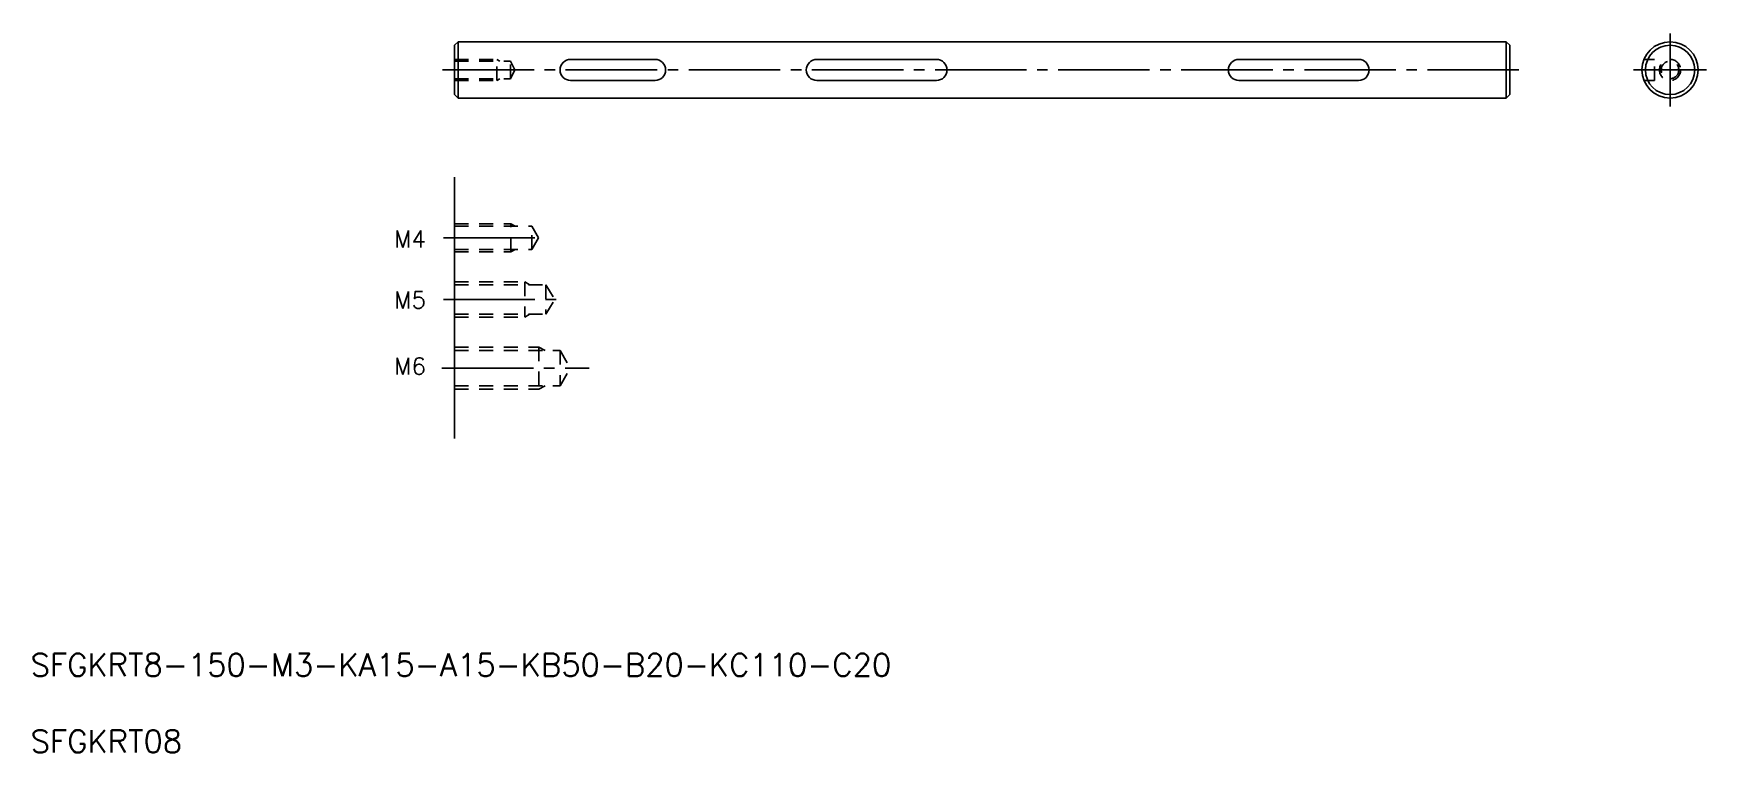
# Model space of a CAD drawing. Extents: x 19 to 257, y 34 to 136.
import ezdxf

# ---------------------------------------------------------------- set-up
doc = ezdxf.new("R2010")
doc.units = 0
doc.linetypes.add('CENTER', pattern=[17.5, 13, -1.5, 1.5, -1.5])
doc.linetypes.add('DASHED', pattern=[3.5, 2, -1.5])
doc.layers.get('0').update_dxf_attribs({"linetype": 'CONTINUOUS'})
doc.layers.add('CENTER', color=1, linetype='CENTER')
doc.styles.get("Standard").update_dxf_attribs({"font": 'txt.shx', "bigfont": '@extfont2.shx'})

msp = doc.modelspace()

# ---------------------------------------------------------------- linework, layer by layer
at = {"color": 7, "linetype": 'CONTINUOUS'}
for p, q in [((78.58, 134.32), (79.08, 134.82)), ((78.58, 134.32), (78.58, 127.32)), ((79.08, 134.82), (79.08, 126.82)), ((79.08, 134.82), (228.08, 134.82)), ((228.08, 134.82), (228.08, 126.82)), ((228.08, 134.82), (228.58, 134.32)), ((228.58, 134.32), (228.58, 127.32)), ((95.08, 132.32), (107.08, 132.32)), ((130.08, 132.32), (147.08, 132.32)), ((190.08, 132.32), (207.08, 132.32)), ((95.08, 129.32), (107.08, 129.32)), ((130.08, 129.32), (147.08, 129.32)), ((190.08, 129.32), (207.08, 129.32)), ((78.58, 127.32), (79.08, 126.82)), ((79.08, 126.82), (228.08, 126.82)), ((228.58, 127.32), (228.08, 126.82)), ((78.58, 115.56), (78.58, 78.4)), ((78.58, 108.95), (78.58, 104.95)), ((78.58, 100.66), (78.58, 95.66)), ((78.58, 91.41), (78.58, 85.41))]:
    msp.add_line(p, q, dxfattribs=at)
for p, q in [((83.83, 134.82), (83.83, 134.82)), ((88.58, 134.82), (88.58, 134.82)), ((128.58, 134.82), (128.58, 134.82)), ((188.58, 134.82), (188.58, 134.82))]:
    msp.add_line(p, q)
at = {"color": 3, "linetype": 'DASHED'}
for p, q in [((78.58, 132.32), (84.58, 132.32)), ((78.58, 132.07), (86.56, 132.07)), ((84.58, 129.32), (84.58, 132.32)), ((84.58, 132.32), (85.02, 132.07)), ((86.56, 132.07), (87.15, 130.82)), ((86.56, 129.57), (86.56, 132.07)), ((86.56, 129.57), (87.15, 130.82)), ((247.64, 132.32), (249.15, 132.32)), ((249.15, 129.32), (249.15, 132.32)), ((78.58, 129.57), (86.56, 129.57)), ((78.58, 129.32), (84.58, 129.32)), ((84.58, 129.32), (85.02, 129.57)), ((247.64, 129.32), (249.15, 129.32)), ((78.58, 108.95), (86.58, 108.95)), ((78.58, 108.6), (89.58, 108.6)), ((86.58, 108.95), (87.19, 108.6)), ((86.58, 104.95), (86.58, 108.95)), ((89.58, 108.6), (90.54, 106.95)), ((89.58, 105.3), (89.58, 108.6)), ((78.58, 105.3), (89.58, 105.3)), ((78.58, 104.95), (86.58, 104.95)), ((86.58, 104.95), (87.19, 105.3)), ((89.58, 105.3), (90.54, 106.95)), ((78.58, 100.66), (88.58, 100.66)), ((78.58, 100.26), (91.58, 100.26)), ((88.58, 100.66), (88.58, 95.66)), ((88.58, 100.66), (89.19, 100.31)), ((91.58, 100.26), (91.58, 96.06)), ((91.58, 100.26), (92.8, 98.16)), ((91.58, 96.06), (92.8, 98.16)), ((78.58, 96.06), (91.58, 96.06)), ((78.58, 95.66), (88.58, 95.66)), ((88.58, 95.66), (89.19, 96.01)), ((78.58, 91.41), (90.58, 91.41)), ((78.58, 90.91), (93.58, 90.91)), ((90.58, 91.41), (90.58, 85.41)), ((90.58, 91.41), (91.45, 90.91)), ((93.58, 90.91), (95.03, 88.41)), ((93.58, 90.91), (93.58, 85.91)), ((93.58, 85.91), (95.03, 88.41)), ((78.58, 85.91), (93.58, 85.91)), ((90.58, 85.41), (91.45, 85.91)), ((78.58, 85.41), (90.58, 85.41))]:
    msp.add_line(p, q, dxfattribs=at)
at = {"color": 7, "linetype": 'CONTINUOUS'}
for radius in [4, 3.5]:
    msp.add_circle((251.35, 130.82), radius, dxfattribs=at)
at = {"color": 3, "linetype": 'DASHED'}
for radius in [1.5, 1.25]:
    msp.add_circle((251.35, 130.82), radius, dxfattribs=at)
at = {"color": 7, "linetype": 'CONTINUOUS'}
for centre, start, end in [((95.08, 130.82), 90, 270), ((107.08, 130.82), 270, 90), ((130.08, 130.82), 90, 270), ((147.08, 130.82), 270, 90), ((190.08, 130.82), 90, 270), ((207.08, 130.82), 270, 90)]:
    msp.add_arc(centre, 1.5, start, end, dxfattribs=at)
at = {"layer": 'CENTER', "color": 1, "linetype": 'CENTER'}
for p, q in [((251.35, 125.64), (251.35, 136.01)), ((76.88, 130.82), (230.28, 130.82)), ((246.16, 130.82), (256.54, 130.82)), ((77.02, 106.95), (90.98, 106.95)), ((77.02, 98.16), (94.28, 98.16)), ((76.8, 88.41), (97.73, 88.41))]:
    msp.add_line(p, q, dxfattribs=at)

# ---------------------------------------------------------------- texts
at = {"color": 7, "linetype": 'CONTINUOUS'}
for s, p in [('M4', (70, 105.56)), ('M5', (70, 96.9)), ('M6', (70, 87.48))]:
    msp.add_text(s, height=2.4, dxfattribs=at).set_placement(p)
for s, p in [('SFGKRT8-150-M3-KA15-A15-KB50-B20-KC110-C20', (18.33, 44.6)), ('SFGKRT08', (18.33, 33.73))]:
    msp.add_text(s, height=3.2).set_placement(p)

doc.saveas('drawing.dxf')
